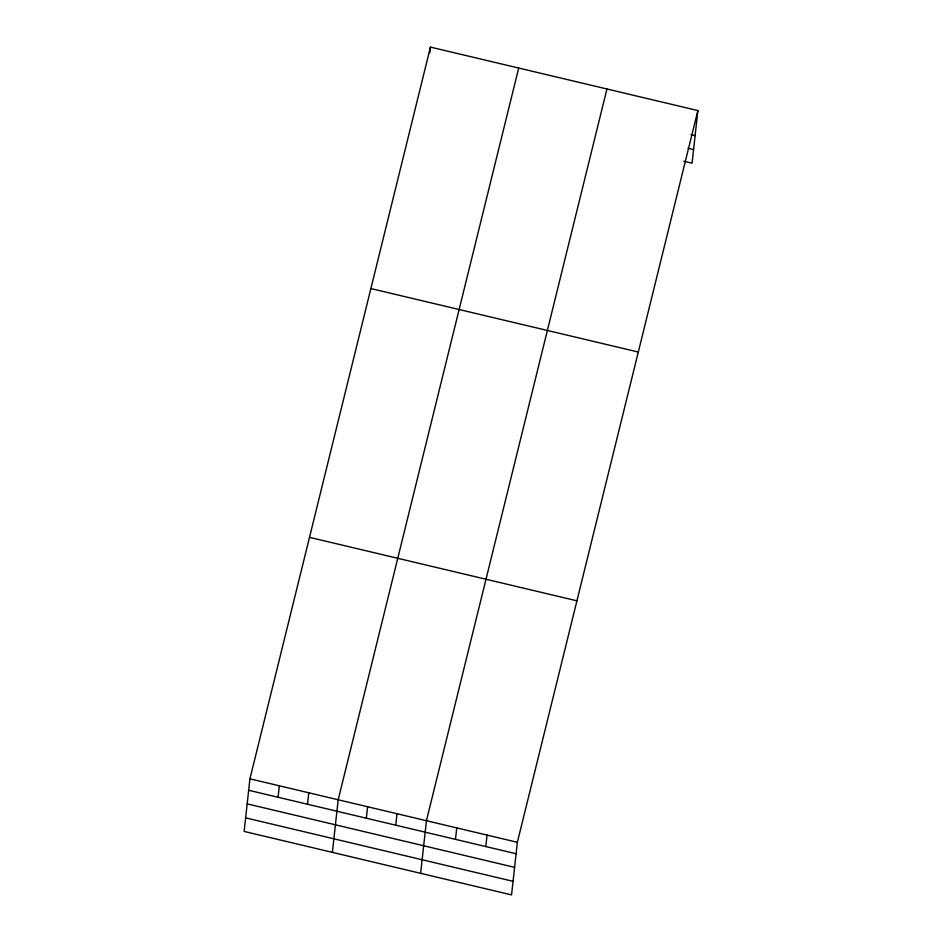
<?xml version="1.0" encoding="UTF-8"?>
<svg xmlns="http://www.w3.org/2000/svg" width="942" height="942" viewBox="0 0 942 942"><rect width="100%" height="100%" fill="white"/><g stroke="black" fill="none" stroke-linecap="round" stroke-linejoin="round"><path stroke-width="1.41" d="M249.936 778.822L244.131 831.433L511.553 894.9L517.358 842.289L697.869 110.567L430.447 47.1L249.936 778.822L517.358 842.289M278.09 797.262L279.35 785.805M307.504 804.244L308.764 792.787M332.373 852.38L338.19 799.758L518.701 68.048M429.823 52.834L430.447 47.1M366.332 818.209L367.604 806.741M395.758 825.192L397.018 813.723M420.627 873.316L426.432 820.706L606.954 88.984M455.481 839.369L456.74 827.9M485.789 846.552L487.049 835.095M697.869 110.567L692.064 163.178L683.798 161.223M690.981 134.624L695.114 135.613M688.049 148.294L693.559 149.601M370.877 288.57L638.299 352.037M309.506 537.352L576.928 600.819M248.664 790.279L516.098 853.746M247.169 803.867L514.591 867.335M245.626 817.856L513.049 881.323"/></g></svg>
